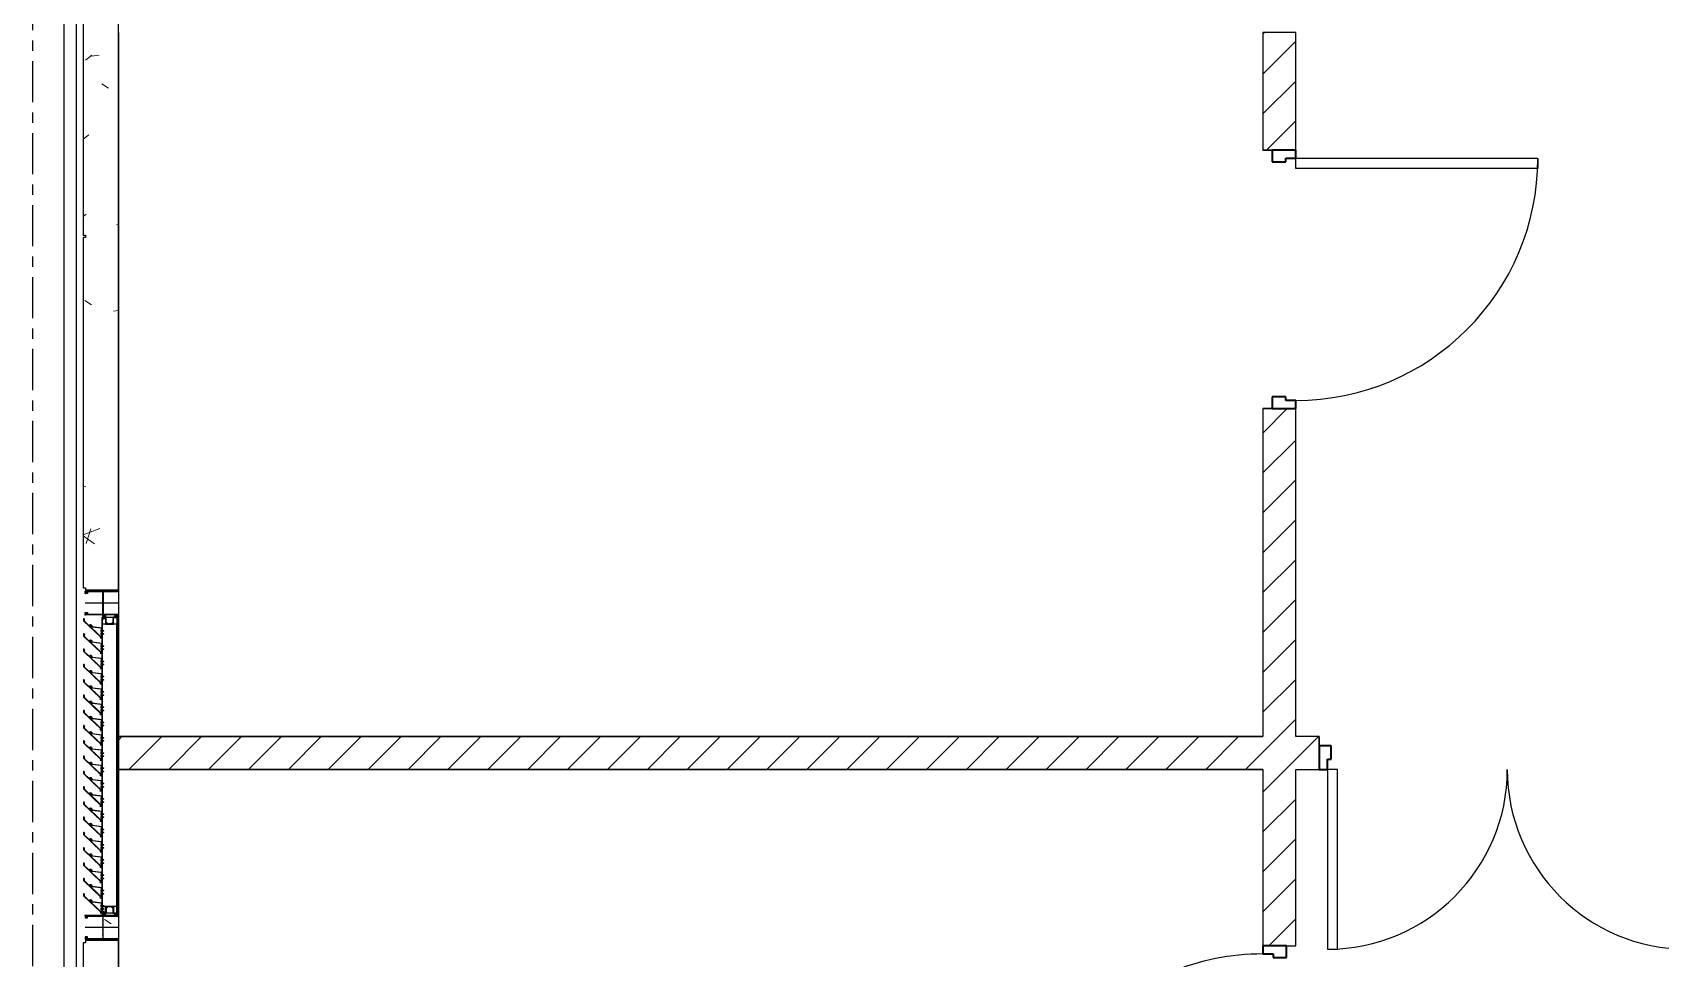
# Model space of a CAD drawing. Header units: millimetres. Extents: x -1379 to 1385823, y -4884429 to 548763.
# Drawn here: x 402604 to 409531, y -2378850 to -2374911 of the extents above; entities that cross this region are included whole.
import ezdxf
from ezdxf.enums import TextEntityAlignment as Align

# ---------------------------------------------------------------- set-up
doc = ezdxf.new("R2010")
doc.units = ezdxf.units.MM
doc.set_wipeout_variables(frame=1)
doc.linetypes.add('CENTER', pattern=[50.8, 31.75, -6.35, 6.35, -6.35])
doc.linetypes.add('TA_GL_000.70000', pattern=[1.925, 0.7, -0.175, 0.175, -0.175, 0.7])
for name, color, linetype in [('000 - 0_SYM_DWG_GRIDLINE_MAIN_COLOR_251', 7, 'Continuous'), ('000 - 0_SYM_DWG_SLOPE-SYM_TEXT_COLOR_3', 7, 'Continuous'), ('000 - EXISTING_BUILDING_MAIN_COLOR_1', 7, 'Continuous'), ('000 - EXISTING_BUILDING_MAIN_COLOR_251', 7, 'Continuous'), ('000 - GRID', 7, 'CENTER'), ('010 - ASPG_ACCESSORIES_MAIN_COLOR_1', 7, 'Continuous'), ('010 - ASPG_EXTR_DEF_SUB', 7, 'Continuous'), ('010 - ASPG_EXTR_MAIN_COLOR_2', 7, 'Continuous'), ('010 - ASPG_FRAMING_CUT_COLOR_4', 7, 'Continuous'), ('010 - ASPG_FRAMING_DEF_SUB', 7, 'Continuous'), ('010 - ASPG_FRAMING_HATCH_', 7, 'Continuous'), ('010 - ASPG_FRAMING_MAIN_COLOR_2', 7, 'Continuous'), ('010 - ASPG_FRAMING_SUB_COLOR_2', 7, 'Continuous'), ('010 - ASPG_FRAMING_WIPEOUT_', 7, 'Continuous'), ('BOLT & SCREW', 7, 'Continuous'), ('Center Line', 7, 'CENTER')]:
    doc.layers.add(name, color=color, linetype=linetype)
doc.layers.add('12-GRID', color=7, linetype='CENTER', lineweight=13)
doc.layers.add('SCREW', color=7, linetype='Continuous', lineweight=5)
doc.styles.add('ARIAL', font='arial.ttf')
doc.styles.add('TA', font='', dxfattribs={"height": 4.5})
doc.styles.get('TA').set_extended_font_data('Cordia New')
pattern_1 = [(45, (-215983.99, 2306427), (-84.852814, 84.852814), [])]

# ---------------------------------------------------------------- blocks, each defined once
blk = doc.blocks.new('DPA_DR-SG-SW - D4_1100x2150 mm-5424449-IV01 - EGRESS LEVEL PLAN')
at = {"layer": '000 - EXISTING_BUILDING_MAIN_COLOR_251', "color": 7}
for p, q in [((-550, 23.65), (-500, 23.65)), ((-550, -76.35), (-550, 23.65)), ((-500, 23.65), (-500, -33.35)), ((500, 23.65), (550, 23.65)), ((500, -33.35), (500, 23.65)), ((550, 23.65), (550, -76.35)), ((-515, -33.35), (-515, -76.35)), ((-500, -33.35), (-515, -33.35)), ((515, -33.35), (500, -33.35)), ((515, -76.35), (515, -33.35)), ((-515, -76.35), (-550, -76.35)), ((472, -76.35), (515, -76.35)), ((472, -1106.35), (472, -76.35)), ((515, -76.35), (515, -1106.35)), ((550, -76.35), (515, -76.35)), ((515, -1106.35), (472, -1106.35))]:
    blk.add_line(p, q, dxfattribs=at)
at = {"layer": '000 - EXISTING_BUILDING_MAIN_COLOR_251', "color": 7, "lineweight": 35}
for p, q in [((-550, 23.65), (-550, -76.35)), ((-500, 23.65), (-550, 23.65)), ((-500, -33.35), (-500, 23.65)), ((500, 23.65), (500, -33.35)), ((550, 23.65), (500, 23.65)), ((550, -76.35), (550, 23.65)), ((-515, -76.35), (-515, -33.35)), ((-515, -33.35), (-500, -33.35)), ((500, -33.35), (515, -33.35)), ((515, -33.35), (515, -76.35)), ((-550, -76.35), (-515, -76.35)), ((515, -76.35), (550, -76.35))]:
    blk.add_line(p, q, dxfattribs=at)
at = {"layer": '000 - EXISTING_BUILDING_MAIN_COLOR_251', "color": 7}
blk.add_arc((515, -76.35), 1030, 180, 270, dxfattribs=at)
blk = doc.blocks.new('DPA_DR-DB-SW - D20_1600x2150 mm-5432494-IV01 - EGRESS LEVEL PLAN')
at = {"layer": '000 - EXISTING_BUILDING_MAIN_COLOR_251', "color": 7}
for p, q in [((-800, 23.65), (-750, 23.65)), ((-800, -76.35), (-800, 23.65)), ((-750, 23.65), (-750, -33.35)), ((750, 23.65), (800, 23.65)), ((750, -33.35), (750, 23.65)), ((800, 23.65), (800, -76.35)), ((-765, -33.35), (-765, -76.35)), ((-750, -33.35), (-765, -33.35)), ((765, -33.35), (750, -33.35)), ((765, -76.35), (765, -33.35)), ((-765, -76.35), (-800, -76.35)), ((-722, -76.35), (-765, -76.35)), ((-765, -76.35), (-765, -841.35)), ((-722, -841.35), (-722, -76.35)), ((722, -76.35), (765, -76.35)), ((722, -841.35), (722, -76.35)), ((765, -76.35), (765, -841.35)), ((800, -76.35), (765, -76.35)), ((-765, -841.35), (-722, -841.35)), ((765, -841.35), (722, -841.35))]:
    blk.add_line(p, q, dxfattribs=at)
at = {"layer": '000 - EXISTING_BUILDING_MAIN_COLOR_251', "color": 7, "lineweight": 35}
for p, q in [((-800, 23.65), (-800, -76.35)), ((-750, 23.65), (-800, 23.65)), ((-750, -33.35), (-750, 23.65)), ((750, 23.65), (750, -33.35)), ((800, 23.65), (750, 23.65)), ((800, -76.35), (800, 23.65)), ((-765, -76.35), (-765, -33.35)), ((-765, -33.35), (-750, -33.35)), ((750, -33.35), (765, -33.35)), ((765, -33.35), (765, -76.35)), ((-800, -76.35), (-765, -76.35)), ((765, -76.35), (800, -76.35))]:
    blk.add_line(p, q, dxfattribs=at)
at = {"layer": '000 - EXISTING_BUILDING_MAIN_COLOR_251', "color": 7}
for centre, start, end in [((-765, -76.35), 270, 0), ((765, -76.35), 180, 270)]:
    blk.add_arc(centre, 765, start, end, dxfattribs=at)
blk = doc.blocks.new('DPA_DR-SG-SW-HR - D4_1100x2150 mm-5621579-IV01 - EGRESS LEVEL PLAN')
at = {"layer": '000 - EXISTING_BUILDING_MAIN_COLOR_251', "color": 7}
for p, q in [((-550, 23.65), (-500, 23.65)), ((-550, -76.35), (-550, 23.65)), ((-500, 23.65), (-500, -33.35)), ((500, 23.65), (550, 23.65)), ((500, -33.35), (500, 23.65)), ((550, 23.65), (550, -76.35)), ((-515, -33.35), (-515, -76.35)), ((-500, -33.35), (-515, -33.35)), ((515, -33.35), (500, -33.35)), ((515, -76.35), (515, -33.35)), ((-515, -76.35), (-550, -76.35)), ((472, -76.35), (515, -76.35)), ((472, -1106.35), (472, -76.35)), ((515, -76.35), (515, -1106.35)), ((550, -76.35), (515, -76.35)), ((515, -1106.35), (472, -1106.35))]:
    blk.add_line(p, q, dxfattribs=at)
at = {"layer": '000 - EXISTING_BUILDING_MAIN_COLOR_251', "color": 7, "lineweight": 35}
for p, q in [((-550, 23.65), (-550, -76.35)), ((-500, 23.65), (-550, 23.65)), ((-500, -33.35), (-500, 23.65)), ((500, 23.65), (500, -33.35)), ((550, 23.65), (500, 23.65)), ((550, -76.35), (550, 23.65)), ((-515, -76.35), (-515, -33.35)), ((-515, -33.35), (-500, -33.35)), ((500, -33.35), (515, -33.35)), ((515, -33.35), (515, -76.35)), ((-550, -76.35), (-515, -76.35)), ((515, -76.35), (550, -76.35))]:
    blk.add_line(p, q, dxfattribs=at)
at = {"layer": '000 - EXISTING_BUILDING_MAIN_COLOR_251', "color": 7}
blk.add_arc((515, -76.35), 1030, 180, 270, dxfattribs=at)
blk = doc.blocks.new('A$Cc52987c4')
at = {"layer": '000 - EXISTING_BUILDING_MAIN_COLOR_251', "lineweight": 9}
h = blk.add_hatch(dxfattribs=at)
h.set_pattern_fill('FP_1', style=0, pattern_type=2)
h.set_pattern_definition([(50, (-215984, 2306427), (728.7365, -63.75582), [76.2, -838.2]), (355, (-215984, 2306427), (-140.97162, 764.2276), [60.96, -670.56]), (100.451, (-215923.26, 2306421.7), (587.77, 700.46675), [64.76, -712.36]), (46.184, (-215984, 2306630.2), (1084.31624, -168.17096), [114.3, -1257.3]), (96.636, (-215893.6, 2306616.2), (949.6099, 989.70985), [97.14, -1068.54]), (351.184, (-215984, 2306630.2), (949.62055, 989.70115), [91.44, -1005.84]), (21, (-215882.4, 2306579.4), (606.45787, -409.06057), [76.2, -838.2]), (326, (-215882.4, 2306579.4), (247.20834, 736.75292), [60.96, -670.56]), (71.451, (-215831.85, 2306545.3), (853.66825, 327.68547), [64.76, -712.36]), (37.5, (-215984, 2306427), (12.354693, 338.22012), [33.528, -628.904, 33.528, -647.192, -673.1]), (37.5, (-215984, 2306427), (12.354693, 338.22012), [-1343.152, 33.528, -639.572]), (7.5, (-215984, 2306427), (267.278874, 400.722127), [33.528, -354.584, 33.528, -613.664, -256.54]), (7.5, (-215984, 2306427), (267.278874, 400.722127), [-1035.304, 33.528, -223.012]), (327.5, (-216210.56, 2306427), (542.36333, -22.915345), [33.528, -220.472, 33.528, -1810.512]), (327.5, (-216210.56, 2306427), (542.36333, -22.915345), [-287.528, -758.952, 33.528, -1018.032]), (317.5, (-216312.16, 2306427), (592.51696, 101.70711), [33.528, -296.672, 33.528, -492.76, -746.76]), (317.5, (-216312.16, 2306427), (592.51696, 101.70711), [-856.488, 33.528, -713.232])])
h.paths.add_polyline_path([(225, -16165), (365, -16165), (365, -990), (225, -990), (225, -1000), (215, -1000.7), (215, -2572), (225, -2572), (225, -2582), (215, -2582), (215, -4072), (225, -4072), (225, -4082), (215, -4082), (215, -5572), (225, -5572), (225, -5582), (215, -5582), (215, -7072), (225, -7072), (225, -7082), (215, -7082), (215, -8572), (225, -8572), (225, -8582), (215, -8582), (215, -10072), (225, -10072), (225, -10082), (215, -10082), (215, -11572), (225, -11572), (225, -11582), (215, -11582), (215, -13072), (225, -13072), (225, -13082), (215, -13082), (215, -14572), (225, -14572), (225, -14582), (215, -14582), (215, -16155), (225, -16155)])
h = blk.add_hatch(dxfattribs=at)
h.set_pattern_fill('FP_14', style=0, pattern_type=2)
h.set_pattern_definition(pattern_1)
h.paths.add_polyline_path([(5235, -15845), (5375, -15845), (5375, -15695), (5235, -15695), (5235, -15814.6)])
h.paths.add_polyline_path([(5246.9, -14595), (5375, -14595), (5375, -12310), (5235, -12310), (5235, -14595)])
h.paths.add_polyline_path([(5305, -11210), (5375, -11210), (5375, -10710), (5235, -10710), (5235, -11210), (5275, -11210)])
h = blk.add_hatch(dxfattribs=at)
h.set_pattern_fill('FP_14', style=0, pattern_type=2)
h.set_pattern_definition(pattern_1)
h.paths.add_polyline_path([(5235, -13845), (5235, -13705), (365, -13705), (365, -13845), (4952.9, -13845)])
h = blk.add_hatch(dxfattribs=at)
h.set_pattern_fill('FP_14', style=0, pattern_type=2)
h.set_pattern_definition(pattern_1)
h.paths.add_polyline_path([(5475, -13845), (5475, -13705), (5375, -13705), (5375, -13845), (5421.2, -13845)])
h.paths.add_polyline_path([(7094.3, -13845), (7235, -13845), (7235, -13705), (7075, -13705), (7075, -13845)])
at = {"layer": '000 - EXISTING_BUILDING_MAIN_COLOR_1', "color": 7}
for p, q in [((365, -13082), (365, -990)), ((215, -10082), (215, -11572)), ((5375, -10710), (5235, -10710)), ((5235, -10710), (5235, -11210)), ((5375, -11210), (5375, -10710)), ((5235, -11210), (5375, -11210)), ((215, -11572), (225, -11572)), ((225, -11582), (215, -11582)), ((215, -11582), (215, -13072)), ((225, -11572), (225, -11582)), ((5375, -12310), (5235, -12310)), ((5235, -12310), (5235, -13705)), ((5375, -13705), (5375, -12310)), ((215, -13072), (225, -13072)), ((225, -13072), (225, -13082)), ((365, -13082), (225, -13082)), ((365, -13082), (365, -14572)), ((5235, -13705), (365, -13705)), ((5475, -13705), (5375, -13705)), ((5475, -13845), (5475, -13705)), ((365, -13845), (5235, -13845)), ((5235, -13845), (5235, -14595)), ((5375, -14595), (5375, -13845)), ((5375, -13845), (5475, -13845)), ((225, -14582), (215, -14582)), ((215, -14582), (215, -16155)), ((225, -14572), (365, -14572)), ((225, -14572), (225, -14582)), ((365, -16165), (365, -14572)), ((5235, -14595), (5375, -14595))]:
    blk.add_line(p, q, dxfattribs=at)
at = {"layer": '000 - EXISTING_BUILDING_MAIN_COLOR_251', "color": 7}
for p, q in [((135, -18045), (135, -760)), ((185, -810), (185, -17995)), ((365, -10710), (365, -13705)), ((5375, -11210), (5235, -11210)), ((5235, -12310), (5375, -12310)), ((365, -13705), (5235, -13705)), ((5475, -13705), (5475, -13845)), ((5235, -13845), (365, -13845)), ((365, -13845), (365, -15445)), ((5235, -14595), (5375, -14595))]:
    blk.add_line(p, q, dxfattribs=at)
for name, p, rotation in [('DPA_DR-SG-SW - D4_1100x2150 mm-5424449-IV01 - EGRESS LEVEL PLAN', (5298.7, -11760), 90), ('DPA_DR-SG-SW-HR - D4_1100x2150 mm-5621579-IV01 - EGRESS LEVEL PLAN', (5311.4, -15145), 270)]:
    blk.add_blockref(name, p, dxfattribs=dict(at, rotation=rotation))
blk.add_blockref('DPA_DR-DB-SW - D20_1600x2150 mm-5432494-IV01 - EGRESS LEVEL PLAN', (6275, -13768.6), dxfattribs=at)
blk = doc.blocks.new('*U1926')
at = {"layer": '000 - 0_SYM_DWG_GRIDLINE_MAIN_COLOR_251', "color": 7, "linetype": 'ByBlock', "ltscale": 5}
blk.add_line((10, 0), (-321.4, 0), dxfattribs=at)
at = {"color": 7, "style": 'TA', "flags": 1}
blk.add_attdef('LOCATION', (6, -6), '', height=4.5, rotation=270, dxfattribs=at)
at = {"layer": '000 - 0_SYM_DWG_SLOPE-SYM_TEXT_COLOR_3', "color": 7, "style": 'ARIAL'}
blk.add_attdef('GRID-HEAD', text='', height=4, rotation=270, dxfattribs=at).set_placement((27.4, 0), align=Align.MIDDLE_CENTER)
blk = doc.blocks.new('C-1-IV01_REV00_20260614-171844_LOPF_DIMS')
at = {"layer": '000 - GRID', "color": 7, "linetype": 'TA_GL_000.70000', "xscale": 50.00000000000007, "yscale": 50.00000000000007, "zscale": 50.00000000000007, "rotation": 90}
blk.add_blockref('*U1926', (0, 0), dxfattribs=at)
blk = doc.blocks.new('*U3530')
at = {"layer": '12-GRID', "color": 7, "linetype": 'CENTER'}
for p, q in [((0, -6.2), (0, 2.2)), ((-4.2, -2), (4.2, -2))]:
    blk.add_line(p, q, dxfattribs=at)
at = {"layer": 'BOLT & SCREW', "color": 7}
for p, q in [((-0.6, -1.8), (-1.8, -1.6)), ((-0.6, -2.2), (-1.8, -2.4)), ((-0.5, -1.8), (-0.9, -1.6)), ((-0.5, -2.2), (-0.9, -2.4)), ((-0.2, -1.4), (-0.4, -0.2)), ((-0.2, -1.5), (-0.4, -1.1)), ((-0.2, -2.5), (-0.4, -2.9)), ((-0.2, -2.6), (-0.4, -3.8)), ((0.2, -1.4), (0.4, -0.2)), ((0.2, -1.5), (0.4, -1.1)), ((0.4, -2.9), (0.2, -2.5)), ((0.2, -2.6), (0.4, -3.8)), ((0.5, -1.8), (0.9, -1.6)), ((0.5, -2.2), (0.9, -2.4)), ((0.6, -1.8), (1.8, -1.6)), ((0.6, -2.2), (1.8, -2.4))]:
    blk.add_line(p, q, dxfattribs=at)
for points in [[(-1.8, -1.6), (-0.9, -1.6, 0.414214), (-0.4, -1.1), (-0.4, -0.2), (0.4, -0.2), (0.4, -1.1, 0.414214), (0.9, -1.6), (1.8, -1.6), (1.8, -2.4), (0.9, -2.4, 0.414214), (0.4, -2.9), (0.4, -3.8), (-0.4, -3.8), (-0.4, -2.9, 0.414214), (-0.9, -2.4), (-1.8, -2.4)], [(0.2, -2.5, -0.414214), (0.5, -2.2), (0.6, -2.2), (0.6, -1.8), (0.5, -1.8, -0.414214), (0.2, -1.5), (0.2, -1.4), (-0.2, -1.4), (-0.2, -1.5, -0.414214), (-0.5, -1.8), (-0.6, -1.8), (-0.6, -2.2), (-0.5, -2.2, -0.414214), (-0.2, -2.5), (-0.2, -2.6), (0.2, -2.6)]]:
    blk.add_lwpolyline(points, format="xyb", close=True, dxfattribs=at)
blk.add_circle((0, -2), 3.5, dxfattribs=at)
blk = doc.blocks.new('000_ASPG_TYP_FILES_20260218-010703_FRAME_EXTR_')
at = {"layer": '010 - ASPG_FRAMING_HATCH_'}
h = blk.add_hatch(dxfattribs=at)
h.set_pattern_fill('ANSI32', scale=0.1, angle=180)
edge = h.paths.add_edge_path()
edge.add_line((2, 16), (2, 2))
edge.add_line((2, 2), (39.7, 2))
edge.add_arc((39.7, 1.7), 0.3, 0, 90, ccw=False)
edge.add_line((40, 1.7), (40, 0.3))
edge.add_arc((39.7, 0.3), 0.3, -90, 0, ccw=False)
edge.add_line((39.7, 0), (0.3, 0))
edge.add_arc((0.3, 0.3), 0.3, 180, 270, ccw=False)
edge.add_line((0, 0.3), (0, 17.7))
edge.add_arc((0.3, 17.7), 0.3, 90, 180, ccw=False)
edge.add_line((0.3, 18), (22.6, 18))
edge.add_arc((22.6, 18.5), 0.5, 270, 380.20955)
edge.add_arc((26.2, 19.8), 3.35, 182.06379, 200.20955, ccw=False)
edge.add_arc((23.6, 19.7), 0.76, 2.06379, 182.06379, ccw=False)
edge.add_arc((26.2, 19.8), 1.83, 182.06379, 447.93621)
edge.add_arc((26.3, 22.4), 0.76, 87.93621, 267.93621, ccw=False)
edge.add_arc((26.2, 19.8), 3.35, 69.79045, 87.93621, ccw=False)
edge.add_arc((27.5, 23.4), 0.5, 249.79045, 360)
edge.add_line((28, 23.4), (28, 26.7))
edge.add_line((28, 26.7), (28.5, 27.2))
edge.add_line((28.5, 27.2), (28, 27.7))
edge.add_line((28, 27.7), (28, 38.6))
edge.add_line((28, 38.6), (28.5, 39.1))
edge.add_line((28.5, 39.1), (28, 39.6))
edge.add_line((28, 39.6), (28, 42.9))
edge.add_arc((27.5, 42.9), 0.5, 0, 110.20955)
edge.add_arc((26.2, 46.5), 3.35, 272.06379, 290.20955, ccw=False)
edge.add_arc((26.3, 43.9), 0.76, 92.06379, 272.06379, ccw=False)
edge.add_arc((26.2, 46.5), 1.83, 272.06379, 537.93621)
edge.add_arc((23.6, 46.6), 0.76, 177.93621, 357.93621, ccw=False)
edge.add_arc((26.2, 46.5), 3.35, 159.79045, 177.93621, ccw=False)
edge.add_arc((22.6, 47.8), 0.5, 339.79045, 450)
edge.add_line((22.6, 48.3), (0.3, 48.3))
edge.add_arc((0.3, 48.6), 0.3, 180, 270, ccw=False)
edge.add_line((0, 48.6), (0, 60))
edge.add_arc((0.3, 60), 0.3, 90, 180, ccw=False)
edge.add_line((0.3, 60.3), (5, 60.3))
edge.add_line((5, 60.3), (5, 65))
edge.add_arc((5.3, 65), 0.3, 90, 180, ccw=False)
edge.add_line((5.3, 65.3), (30, 65.3))
edge.add_line((30, 65.3), (30, 63.6))
edge.add_arc((29.7, 63.6), 0.3, -90, 0, ccw=False)
edge.add_line((29.7, 63.3), (7.3, 63.3))
edge.add_arc((7.3, 63), 0.3, 90, 180)
edge.add_line((7, 63), (7, 58.3))
edge.add_line((7, 58.3), (2.3, 58.3))
edge.add_arc((2.3, 58), 0.3, 90, 180)
edge.add_line((2, 58), (2, 50.6))
edge.add_arc((2.3, 50.6), 0.3, 180, 270)
edge.add_line((2.3, 50.3), (29.7, 50.3))
edge.add_arc((29.7, 50), 0.3, 0, 90, ccw=False)
edge.add_line((30, 50), (30, 26.7))
edge.add_line((30, 26.7), (30, 16.3))
edge.add_arc((29.7, 16.3), 0.3, -90, 0, ccw=False)
edge.add_line((29.7, 16), (2, 16))
at = {"layer": '010 - ASPG_FRAMING_CUT_COLOR_4', "color": 7}
blk.add_lwpolyline([(2, 16), (2, 2), (39.7, 2, -0.414214), (40, 1.7), (40, 0.3, -0.414214), (39.7, 0), (0.3, 0, -0.414214), (0, 0.3), (0, 17.7, -0.414214), (0.3, 18), (22.6, 18, 0.52173), (23, 18.7, -0.079342), (22.8, 19.7, -1), (24.3, 19.8, 2.296346), (26.2, 21.7, -1), (26.3, 23.2, -0.079342), (27.3, 23, 0.52173), (28, 23.4), (28, 26.7), (28.5, 27.2), (28, 27.7), (28, 38.6), (28.5, 39.1), (28, 39.6), (28, 42.9, 0.52173), (27.3, 43.3, -0.079342), (26.3, 43.1, -1), (26.2, 44.6, 2.296346), (24.3, 46.5, -1), (22.8, 46.6, -0.079342), (23, 47.6, 0.52173), (22.6, 48.3), (0.3, 48.3, -0.414214), (0, 48.6), (0, 60, -0.414214), (0.3, 60.3), (5, 60.3), (5, 65, -0.414214), (5.3, 65.3), (30, 65.3), (30, 63.6, -0.414214), (29.7, 63.3), (7.3, 63.3, 0.414214), (7, 63), (7, 58.3), (2.3, 58.3, 0.414214), (2, 58), (2, 50.6, 0.414214), (2.3, 50.3), (29.7, 50.3, -0.414214), (30, 50), (30, 26.7), (30, 16.3, -0.414214), (29.7, 16)], format="xyb", close=True, dxfattribs=at)
at = {"color": 7}
for p in [(26.2, 48.5), (26.2, 21.8)]:
    blk.add_blockref('*U3530', p, dxfattribs=at)
blk = doc.blocks.new('PZG35-9D5')
at = {"layer": 'Center Line', "color": 7}
blk.add_line((0, 3.7), (0, -10.5), dxfattribs=at)
at = {"layer": 'SCREW', "color": 7}
for p, q in [((-1.4, 0), (-1.4, -1.1)), ((1.4, 0), (1.4, -0.6)), ((-1.9, -1.4), (1.9, -0.9)), ((-1.9, -1.4), (-1.4, -1.1)), ((-1.9, -1.4), (-1.4, -1.7)), ((-1.9, -2.7), (1.9, -2.2)), ((-1.9, -2.7), (-1.4, -2.4)), ((-1.9, -2.7), (-1.4, -3)), ((-1.9, -4), (-1.4, -3.7)), ((-1.9, -4), (-1, -3.9)), ((-1.9, -4), (-1.4, -4.3)), ((-1.4, -1.1), (1.4, -0.6)), ((-1.4, -1.7), (1.4, -1.2)), ((-1.4, -1.7), (-1.4, -2.4)), ((-1.4, -2.4), (1.4, -1.9)), ((-1.4, -3), (1.4, -2.5)), ((-1.4, -3), (-1.4, -3.7)), ((-1.4, -3.7), (-0.8, -3.6)), ((-1.4, -4.3), (-1.4, -8.1)), ((-1.4, -4.3), (-1.2, -4.3)), ((0, -9.5), (-1.4, -8.1)), ((0, -9.5), (1.4, -8.1)), ((0.6, -3.3), (1.4, -3.2)), ((0.7, -3.7), (1.9, -3.5)), ((0.7, -3.9), (1.4, -3.8)), ((0.7, -4.6), (1.4, -4.5)), ((0.7, -5), (1.9, -4.8)), ((0.7, -5.2), (1.4, -5.1)), ((1.9, -0.9), (1.4, -0.6)), ((1.9, -0.9), (1.4, -1.2)), ((1.4, -1.2), (1.4, -1.9)), ((1.9, -2.2), (1.4, -1.9)), ((1.9, -2.2), (1.4, -2.5)), ((1.4, -2.5), (1.4, -3.2)), ((1.9, -3.5), (1.4, -3.2)), ((1.9, -3.5), (1.4, -3.8)), ((1.4, -3.8), (1.4, -4.5)), ((1.9, -4.8), (1.4, -4.5)), ((1.9, -4.8), (1.4, -5.1)), ((1.4, -5.1), (1.4, -8.1))]:
    blk.add_line(p, q, dxfattribs=at)
blk.add_lwpolyline([(0, -9.5), (0.7, -5.2), (0.7, -3.6, 0.417657), (0.4, -3.3, 0.108102), (-0.8, -3.6), (-1.4, -4.7)], format="xyb", dxfattribs=at)
blk = doc.blocks.new('*U3139')
at = {"layer": 'SCREW', "color": 7}
blk.add_lwpolyline([(3, 1.8, 0.09906), (0.8, 2.5), (0.8, 2.3), (-0.8, 2.3), (-0.8, 2.5, 0.09906), (-3, 1.8, 0.266588), (-3.5, 1), (-3.5, 0.2, 0.414214), (-3.3, 0), (3.3, 0, 0.414214), (3.5, 0.2), (3.5, 1, 0.266588)], format="xyb", close=True, dxfattribs=at)
blk.add_blockref('PZG35-9D5', (0, 0), dxfattribs=at)
blk = doc.blocks.new('*U3144')
at = {"color": 7}
blk.add_point((0, 0), dxfattribs=at)
at = {"layer": '010 - ASPG_ACCESSORIES_MAIN_COLOR_1', "color": 7}
blk.add_lwpolyline([(-39.7, -0.6, 0.414214), (-40, -0.9), (-40, -7.4, 0.57735), (-39.7, -7.6), (-36.6, -5.8, 0.767327), (-36.8, -5.3), (-37.9, -5.3, -0.414214), (-38.2, -5), (-38.2, -2.8, -0.414214), (-38, -2.6), (-32.2, -2.6, -0.388879), (-32, -2.8), (-31.8, -4.3, 0.388879), (-31.3, -4.8), (-30.3, -4.8, 0.414214), (-30, -4.5), (-30, -2.9, -0.414214), (-29.7, -2.6), (0.4, -2.6, -0.378969), (3.4, -5.2), (8, -42.5, 0.446593), (11.6, -45.1, -0.489802), (16.1, -48.7), (16.1, -49.4, -0.18248), (15.8, -50, -0.267949), (15.3, -50.2, 1.122115), (15.1, -52.3, 0.405004), (18.1, -49.4), (18.1, -48.7, 0.489805), (11.2, -43.1, -0.446597), (9.9, -42.3), (4.9, -0.8, 0.364176), (4.6, -0.6)], format="xyb", close=True, dxfattribs=at)
at = {"layer": '010 - ASPG_EXTR_DEF_SUB', "color": 7}
for p in [(-40, -0.5), (43.4, -76.9), (43.4, -77.5)]:
    blk.add_point(p, dxfattribs=at)
at = {"layer": '010 - ASPG_EXTR_MAIN_COLOR_2', "color": 7}
blk.add_lwpolyline([(11.4, -48.2), (11.5, -47.4), (12.2, -47.6), (12.3, -46.8, -0.535538), (14.2, -49.2, 0.991572), (15.7, -49.6, 1.157025), (8.8, -48.8, -0.688558), (8.3, -49), (-17.1, -22.2), (-32.3, -6.1), (-32.3, -2.9, 0.414312), (-32.6, -2.6), (-37.5, -2.6, 0.414116), (-37.8, -2.9), (-37.8, -4.3, 0.414214), (-37.5, -4.6), (-36, -4.6, -0.205895), (-35.8, -4.7), (33.2, -77.5), (43.1, -77.5, 0.668179), (43.4, -77), (40.5, -74.2, 0.668179), (40, -74.4), (40, -76), (33.9, -76), (11.9, -52.8, -0.558354), (12.1, -52, 0.766275), (12, -50.4, -0.438583), (10.7, -48.1)], format="xyb", close=True, dxfattribs=at)
at = {"layer": 'SCREW', "color": 7, "rotation": 180}
for p in [(-21.6, -2.5), (-8.2, -2.5)]:
    blk.add_blockref('*U3139', p, dxfattribs=at)
blk = doc.blocks.new('000_ASPG_TYP_FILES_FRAMING_EXTR_BREAKLINE_TYPE_2')
at = {"layer": '010 - ASPG_FRAMING_HATCH_', "transparency": 33554585}
h = blk.add_hatch(dxfattribs=at)
h.set_pattern_fill('ANSI32', scale=0.25)
h.paths.add_polyline_path([(131, 91, 0.414214), (132, 90), (140, 90, 0.414214), (141, 91), (141, 100), (2, 100), (2, 125), (0, 125), (0, 99, 0.414214), (1, 98), (63, 98, -0.414214), (64, 97), (64, 3, -0.414214), (63, 2), (0, 2), (0, 0), (141, 0), (141, 9, 0.414214), (140, 10), (132, 10, 0.414214), (131, 9), (131, 3, -0.414214), (130, 2), (67, 2, -0.414214), (66, 3), (66, 97, -0.414214), (67, 98), (130, 98, -0.414214), (131, 97)])
h.paths.add_polyline_path([(133, 92), (133, 98), (139, 98), (139, 92)], flags=16)
h.paths.add_polyline_path([(133, 8), (139, 8), (139, 2), (133, 2)], flags=16)
at = {"layer": '010 - ASPG_FRAMING_HATCH_'}
h = blk.add_hatch(dxfattribs=at)
h.set_pattern_fill('ANSI37', scale=0.595498, angle=-90)
h.set_pattern_definition([(315, (1257419.1929, -519973.9224), (1.3369313545, 1.3369313545), []), (45, (1257419.1929, -519973.9224), (-1.3369313545, 1.3369313545), [])])
edge = h.paths.add_edge_path()
edge.add_ellipse((11.5, 105), major_axis=(0, -5), ratio=0.644482, start_angle=180, end_angle=360, ccw=False)
edge.add_line((11.5, 110), (2, 110))
edge.add_arc((-7.9, 105), 11.1, -26.79627, 26.79627, ccw=False)
edge.add_line((2, 100), (11.5, 100))
h = blk.add_hatch(dxfattribs=at)
h.set_pattern_fill('HONEY', scale=0.238199, angle=-90)
h.set_pattern_definition([(270, (1257419.4425, -519993.9224), (0.65495992507, -1.1344238721), [0.7562825814, -1.5125651628]), (30, (1257419.4425, -519993.9224), (0.65495992936, 1.1344238696), [0.7562825814, -1.5125651628]), (330, (1257419.4425, -519993.9224), (1.30991985442, -2.48e-09), [-1.5125651628, 0.7562825814])])
edge = h.paths.add_edge_path()
edge.add_ellipse((11.8, 105), major_axis=(0, -5), ratio=0.644482, start_angle=0, end_angle=360, ccw=False)
h = blk.add_hatch(dxfattribs=at)
h.set_pattern_fill('HONEY', scale=0.238199, angle=-90)
h.set_pattern_definition([(270, (1257419.24324, -519991.6224), (0.65495992507, -1.1344238721), [0.7562825814, -1.5125651628]), (30, (1257419.24324, -519991.6224), (0.65495992936, 1.1344238696), [0.7562825814, -1.5125651628]), (330, (1257419.24324, -519991.6224), (1.30991985442, -2.48e-09), [-1.5125651628, 0.7562825814])])
edge = h.paths.add_edge_path()
edge.add_ellipse((57.5, 105), major_axis=(0, -5), ratio=0.644482, start_angle=0, end_angle=360)
h = blk.add_hatch(dxfattribs=at)
h.set_pattern_fill('ANSI37', scale=0.595498, angle=-90)
h.set_pattern_definition([(315, (1257419.4929, -519971.6224), (1.3369313545, 1.3369313545), []), (45, (1257419.4929, -519971.6224), (-1.3369313545, 1.3369313545), [])])
edge = h.paths.add_edge_path()
edge.add_ellipse((57.8, 105), major_axis=(0, -5), ratio=0.644482, start_angle=0, end_angle=180)
edge.add_line((57.8, 110), (62, 110))
edge.add_arc((62, 110.3), 0.3, -90, 0)
edge.add_line((62.3, 110.3), (62.3, 111))
edge.add_line((62.3, 111), (61.8, 111.5))
edge.add_line((61.8, 111.5), (62.3, 112))
edge.add_line((62.3, 112), (61.8, 112.5))
edge.add_line((61.8, 112.5), (62.3, 113))
edge.add_line((62.3, 113), (61.8, 113.5))
edge.add_line((61.8, 113.5), (62.3, 114))
edge.add_line((62.3, 114), (62.3, 115))
edge.add_line((62.3, 115), (63.3, 115))
edge.add_line((63.3, 115), (63.8, 115.5))
edge.add_line((63.8, 115.5), (64.3, 115))
edge.add_line((64.3, 115), (64.8, 115.5))
edge.add_line((64.8, 115.5), (65.3, 115))
edge.add_line((65.3, 115), (65.8, 115.5))
edge.add_line((65.8, 115.5), (66.3, 115))
edge.add_line((66.3, 115), (67, 115))
edge.add_arc((67, 115.3), 0.3, -90, 0)
edge.add_line((67.3, 115.3), (67.3, 110))
edge.add_arc((77.2, 105), 11.1, 153.20373, 206.79627)
edge.add_line((67.3, 100), (57.8, 100))
at = {"color": 7}
blk.add_point((141, 100), dxfattribs=at)
at = {"layer": '010 - ASPG_FRAMING_CUT_COLOR_4', "color": 7}
blk.add_lwpolyline([(0, 0), (0, 2), (63, 2, 0.414214), (64, 3), (64, 97, 0.414214), (63, 98), (1, 98, -0.414214), (0, 99), (0, 125), (2, 125), (2, 100), (141, 100), (141, 91, -0.414214), (140, 90), (132, 90, -0.414214), (131, 91), (131, 97, 0.414214), (130, 98), (67, 98, 0.414214), (66, 97), (66, 3, 0.414214), (67, 2), (130, 2, 0.414214), (131, 3), (131, 9, -0.414214), (132, 10), (140, 10, -0.414214), (141, 9), (141, 0)], format="xyb", close=True, dxfattribs=at)
for points in [[(139, 98), (139, 92), (133, 92), (133, 98)], [(139, 2), (139, 8), (133, 8), (133, 2)]]:
    blk.add_lwpolyline(points, close=True, dxfattribs=at)
at = {"layer": '010 - ASPG_FRAMING_DEF_SUB', "color": 7, "transparency": 33554457}
blk.add_line((0, 50), (141, 50), dxfattribs=at)
for points in [[(2, 100), (15, 100), (15, 110), (2, 110)], [(54.3, 100), (67.3, 100), (67.3, 115.5), (54.3, 115.5)]]:
    blk.add_lwpolyline(points, close=True, dxfattribs=at)
at = {"layer": '010 - ASPG_FRAMING_SUB_COLOR_2', "color": 7}
for points in [[(11.8, 100), (2, 100, 0.238199), (2, 110), (11.8, 110)], [(57.5, 100), (67.3, 100, -0.238199), (67.3, 110), (67.3, 115.3, -0.414214), (67, 115), (66.3, 115), (65.8, 115.5), (65.3, 115), (64.8, 115.5), (64.3, 115), (63.8, 115.5), (63.3, 115), (62.3, 115), (62.3, 114), (61.8, 113.5), (62.3, 113), (61.8, 112.5), (62.3, 112), (61.8, 111.5), (62.3, 111), (62.3, 110.3, -0.414214), (62, 110), (57.5, 110)]]:
    blk.add_lwpolyline(points, format="xyb", dxfattribs=at)
at = {"layer": '010 - ASPG_FRAMING_SUB_COLOR_2', "color": 7, "extrusion": (0, 0, -1)}
blk.add_ellipse((11.8, 105), major_axis=(0, -5), ratio=0.644482, dxfattribs=at)
at = {"layer": '010 - ASPG_FRAMING_SUB_COLOR_2', "color": 7}
blk.add_ellipse((57.5, 105), major_axis=(0, -5), ratio=0.644482, dxfattribs=at)
blk = doc.blocks.new('*U3512')
at = {"color": 7}
blk.add_wipeout([(1320, 4), (60, 4), (60, 69.3), (1320, 69.3)], dxfattribs=at).dxf.layer = '010 - ASPG_FRAMING_WIPEOUT_'
blk.add_point((60, 69.5), dxfattribs=at)
at = {"layer": '010 - ASPG_FRAMING_MAIN_COLOR_2', "color": 7}
blk.add_lwpolyline([(1290, 69.3), (90, 69.3), (90, 6), (1290, 6)], close=True, dxfattribs=at)
at = {"layer": '010 - ASPG_FRAMING_SUB_COLOR_2', "color": 7}
for points in [[(1320, 4), (60, 4), (60, 69.3), (1320, 69.3)], [(60, 2), (60, 4), (1320, 4), (1320, 2)]]:
    blk.add_lwpolyline(points, close=True, dxfattribs=at)
at = {"color": 7, "xscale": -1}
for name, p, rotation in [('000_ASPG_TYP_FILES_FRAMING_EXTR_BREAKLINE_TYPE_2', (-50, 0), 270), ('*U3144', (100, 69.3), 180), ('*U3144', (165, 69.3), 180), ('*U3144', (230, 69.3), 180), ('*U3144', (295, 69.3), 180), ('*U3144', (360, 69.3), 180), ('*U3144', (425, 69.3), 180), ('*U3144', (490, 69.3), 180), ('*U3144', (555, 69.3), 180), ('*U3144', (620, 69.3), 180), ('*U3144', (685, 69.3), 180), ('*U3144', (750, 69.3), 180), ('*U3144', (815, 69.3), 180), ('*U3144', (880, 69.3), 180), ('*U3144', (945, 69.3), 180), ('*U3144', (1010, 69.3), 180), ('*U3144', (1075, 69.3), 180), ('*U3144', (1140, 69.3), 180), ('*U3144', (1205, 69.3), 180), ('*U3144', (1270, 69.3), 180)]:
    blk.add_blockref(name, p, dxfattribs=dict(at, rotation=rotation))
at = {"color": 7, "rotation": 90}
blk.add_blockref('000_ASPG_TYP_FILES_FRAMING_EXTR_BREAKLINE_TYPE_2', (1430, 0), dxfattribs=at)
at = {"color": 7}
blk.add_blockref('000_ASPG_TYP_FILES_20260218-010703_FRAME_EXTR_', (60, 4), dxfattribs=at)
at = {"color": 7, "xscale": -1}
blk.add_blockref('000_ASPG_TYP_FILES_20260218-010703_FRAME_EXTR_', (1320, 4), dxfattribs=at)
blk = doc.blocks.new('C-1-IV01_REV00-1_20260708-095708_ERGESS_PL_ASPG_')
at = {"color": 7, "xscale": -1, "yscale": -1, "rotation": 270}
blk.add_blockref('*U3512', (365, -14517), dxfattribs=at)

msp = doc.modelspace()

# ---------------------------------------------------------------- block references
at = {"color": 7}
for name in ['C-1-IV01_REV00_20260614-171844_LOPF_DIMS', 'A$Cc52987c4']:
    msp.add_blockref(name, (402604.3, -2364200.6), dxfattribs=at)

# ---------------------------------------------------------------- next in the draw order: block references
msp.add_blockref('C-1-IV01_REV00-1_20260708-095708_ERGESS_PL_ASPG_', (402604.3, -2364200.6), dxfattribs=at)

doc.saveas('drawing.dxf')
